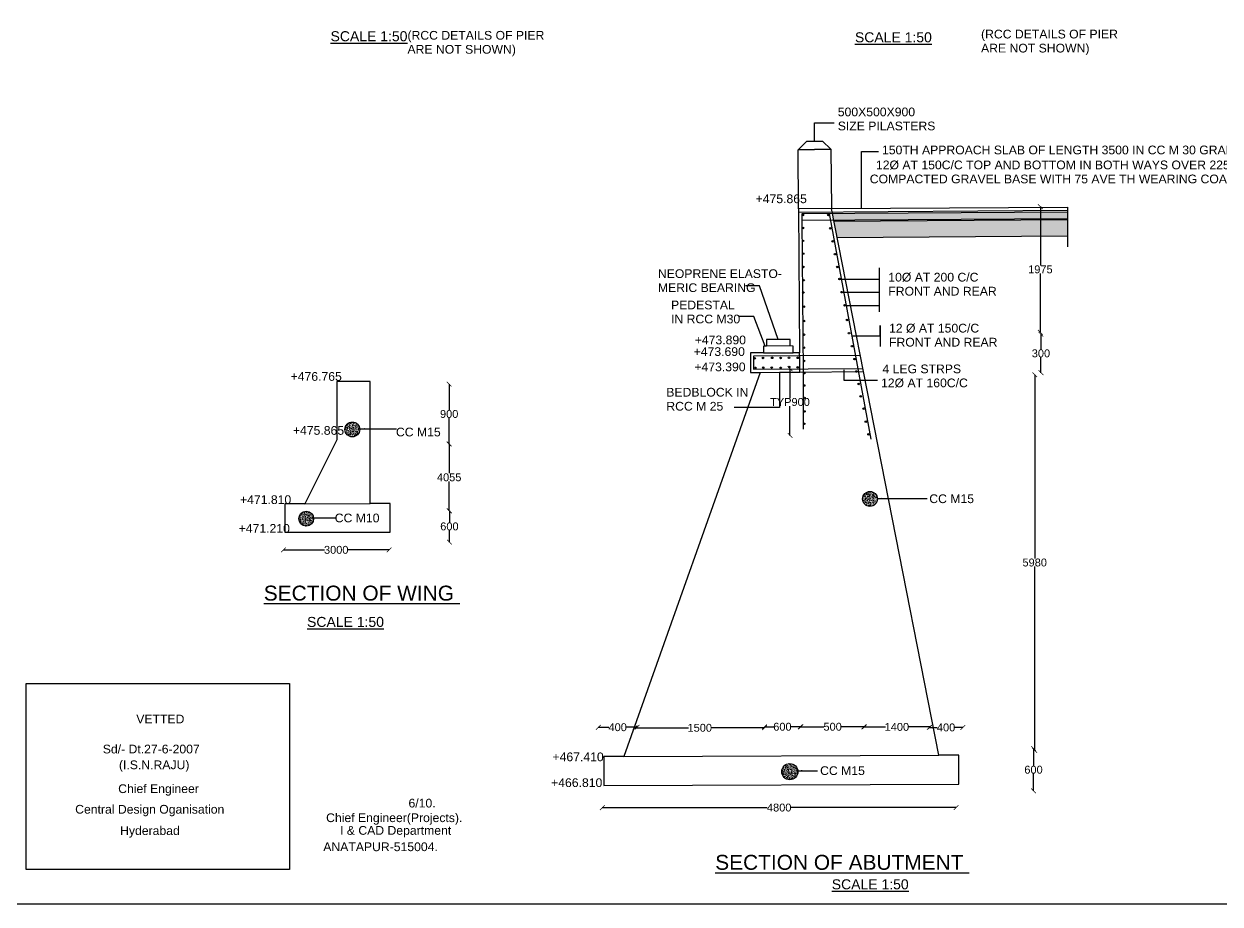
# Model space of a CAD drawing. Header units: inches. Extents: x -9633 to 33967, y -12661 to 15525.
# Drawn here: x 4977 to 23965, y -12661 to 1307 of the extents above; entities that cross this region are included whole.
import ezdxf

# ---------------------------------------------------------------- set-up
doc = ezdxf.new("R2010")
doc.units = ezdxf.units.IN
doc.header["$MEASUREMENT"] = 0
doc.layers.add('DIMENSION', color=7, linetype='Continuous')
doc.layers.add('TEXT', color=7, linetype='Continuous')
doc.styles.get("Standard").update_dxf_attribs({"font": 'arial.ttf'})
doc.dimstyles.get("Standard").update_dxf_attribs({"dimtxt": 125, "dimasz": 75, "dimexe": 0.18, "dimexo": 0.0625, "dimgap": 0.09, "dimtad": 0, "dimtih": 1, "dimtoh": 1, "dimdec": 0, "dimzin": 0, "dimdsep": 46, "dimtxsty": 'Standard', "dimblk": 'ARCHTICK', "dimcen": 0.09, "dimse1": 1, "dimse2": 1, "dimadec": 0, "dimazin": 0, "dimtfac": 1, "dimtdec": 0, "dimtofl": 0, "dimtmove": 0, "dimatfit": 3, "dimfxl": 1, "dimtolj": 1, "dimtzin": 0, "dimarcsym": 0})
pattern_1 = [(50, (0, 0), (28.690407, -2.510085), [3, -33]), (355, (0, 0), (-5.550053, 30.087685), [2.4, -26.4]), (100.4514, (2.39, -0.21), (23.140375, 27.577582), [2.549608, -28.045684]), (46.1842, (0, 8), (42.68964, -6.62076), [4.5, -49.5]), (96.6356, (3.557, 7.45), (37.38651, 38.964715), [3.82441, -42.06852]), (351.1842, (0, 8), (37.38648, 38.96474), [3.6, -39.6]), (21, (4, 6), (23.876282, -16.104756), [3, -33]), (326, (4, 6), (9.732613, 29.006), [2.4, -26.4]), (71.4514, (5.99, 4.658), (33.608905, 12.90122), [2.549608, -28.045684]), (37.5, (0, 0), (0.486394, 13.315754), [0, -26.08, 0, -26.8, 0, -26.5]), (7.5, (0, 0), (10.5227815, 15.7764685), [0, -15.28, 0, -25.48, 0, -10.1]), (327.5, (-8.92, 0), (21.3528974, -0.902195), [0, -10, 0, -31.2, 0, -41.4]), (317.5, (-12.92, 0), (23.327447, 4.0042), [0, -13, 0, -20.72, 0, -29.4])]

# ---------------------------------------------------------------- blocks, each defined once
blk = doc.blocks.new('_ArchTick')
at = {"color": 0, "linetype": 'ByBlock', "const_width": 0.15}
blk.add_lwpolyline([(-0.5, -0.5), (0.5, 0.5)], dxfattribs=at)
blk = doc.blocks.new('*D33')
at = {"layer": 'Defpoints', "color": 0, "transparency": 16777216}
for p in [(20991, -1592), (20991, -3586), (21112, -3586)]:
    blk.add_point(p, dxfattribs=at)
at = {"layer": 'DIMENSION', "color": 0, "lineweight": -2, "transparency": 16777216}
for p, q in [((21112, -1592), (21112, -2525)), ((21112, -3586), (21112, -2653))]:
    blk.add_line(p, q, dxfattribs=at)
at = {"layer": 'DIMENSION', "color": 0, "lineweight": -2, "transparency": 16777216, "xscale": 75, "yscale": 75, "zscale": 75}
for p, rotation in [((21112, -1592), 90), ((21112, -3586), 270)]:
    blk.add_blockref('_ArchTick', p, dxfattribs=dict(at, rotation=rotation))
at = {"layer": 'DIMENSION', "color": 0, "transparency": 16777216, "insert": (21112, -2589), "char_height": 125, "attachment_point": 5}
blk.add_mtext('\\A1;1975', dxfattribs=at)
blk = doc.blocks.new('*D34')
at = {"layer": 'Defpoints', "color": 0, "transparency": 16777216}
for p in [(21140, -3616), (21121, -4228), (21140, -4228)]:
    blk.add_point(p, dxfattribs=at)
at = {"layer": 'DIMENSION', "color": 0, "lineweight": -2, "transparency": 16777216}
for p, q in [((21121, -3616), (21121, -3858)), ((21121, -4228), (21121, -3986))]:
    blk.add_line(p, q, dxfattribs=at)
at = {"layer": 'DIMENSION', "color": 0, "lineweight": -2, "transparency": 16777216, "xscale": 75, "yscale": 75, "zscale": 75}
for p, rotation in [((21121, -3616), 90), ((21121, -4228), 270)]:
    blk.add_blockref('_ArchTick', p, dxfattribs=dict(at, rotation=rotation))
at = {"layer": 'DIMENSION', "color": 0, "transparency": 16777216, "insert": (21121, -3922), "char_height": 125, "attachment_point": 5}
blk.add_mtext('\\A1;300', dxfattribs=at)
blk = doc.blocks.new('*D35')
at = {"layer": 'Defpoints', "color": 0, "transparency": 16777216}
for p in [(21126, -4260), (21022, -10221), (21126, -10221)]:
    blk.add_point(p, dxfattribs=at)
at = {"layer": 'DIMENSION', "color": 0, "lineweight": -2, "transparency": 16777216}
for p, q in [((21022, -4260), (21022, -7177)), ((21022, -10221), (21022, -7304))]:
    blk.add_line(p, q, dxfattribs=at)
at = {"layer": 'DIMENSION', "color": 0, "lineweight": -2, "transparency": 16777216, "xscale": 75, "yscale": 75, "zscale": 75}
for p, rotation in [((21022, -4260), 90), ((21022, -10221), 270)]:
    blk.add_blockref('_ArchTick', p, dxfattribs=dict(at, rotation=rotation))
at = {"layer": 'DIMENSION', "color": 0, "transparency": 16777216, "insert": (21022, -7241), "char_height": 125, "attachment_point": 5}
blk.add_mtext('\\A1;5980', dxfattribs=at)
blk = doc.blocks.new('*D36')
at = {"layer": 'Defpoints', "color": 0, "transparency": 16777216}
for p in [(21014, -10194), (21003, -10863), (21014, -10863)]:
    blk.add_point(p, dxfattribs=at)
at = {"layer": 'DIMENSION', "color": 0, "lineweight": -2, "transparency": 16777216}
for p, q in [((21003, -10194), (21003, -10465)), ((21003, -10863), (21003, -10593))]:
    blk.add_line(p, q, dxfattribs=at)
at = {"layer": 'DIMENSION', "color": 0, "lineweight": -2, "transparency": 16777216, "xscale": 75, "yscale": 75, "zscale": 75}
for p, rotation in [((21003, -10194), 90), ((21003, -10863), 270)]:
    blk.add_blockref('_ArchTick', p, dxfattribs=dict(at, rotation=rotation))
at = {"layer": 'DIMENSION', "color": 0, "transparency": 16777216, "insert": (21003, -10529), "char_height": 125, "attachment_point": 5}
blk.add_mtext('\\A1;600', dxfattribs=at)
blk = doc.blocks.new('*D37')
at = {"layer": 'Defpoints', "color": 0, "transparency": 16777216}
for p in [(14094, -9855), (14709, -9855), (14709, -9855)]:
    blk.add_point(p, dxfattribs=at)
at = {"layer": 'DIMENSION', "color": 0, "lineweight": -2, "transparency": 16777216}
for p, q in [((14094, -9855), (14261, -9855)), ((14709, -9855), (14542, -9855))]:
    blk.add_line(p, q, dxfattribs=at)
at = {"layer": 'DIMENSION', "color": 0, "lineweight": -2, "transparency": 16777216, "xscale": 75, "yscale": 75, "zscale": 75, "rotation": 180}
blk.add_blockref('_ArchTick', (14094, -9855), dxfattribs=at)
at = {"layer": 'DIMENSION', "color": 0, "lineweight": -2, "transparency": 16777216, "xscale": 75, "yscale": 75, "zscale": 75}
blk.add_blockref('_ArchTick', (14709, -9855), dxfattribs=at)
at = {"layer": 'DIMENSION', "color": 0, "transparency": 16777216, "insert": (14402, -9855), "char_height": 125, "attachment_point": 5}
blk.add_mtext('\\A1;400', dxfattribs=at)
blk = doc.blocks.new('*D38')
at = {"layer": 'Defpoints', "color": 0, "transparency": 16777216}
for p in [(14677, -9847), (16734, -9847), (16734, -9864)]:
    blk.add_point(p, dxfattribs=at)
at = {"layer": 'DIMENSION', "color": 0, "lineweight": -2, "transparency": 16777216}
for p, q in [((14677, -9864), (15525, -9864)), ((16734, -9864), (15886, -9864))]:
    blk.add_line(p, q, dxfattribs=at)
at = {"layer": 'DIMENSION', "color": 0, "lineweight": -2, "transparency": 16777216, "xscale": 75, "yscale": 75, "zscale": 75, "rotation": 180}
blk.add_blockref('_ArchTick', (14677, -9864), dxfattribs=at)
at = {"layer": 'DIMENSION', "color": 0, "lineweight": -2, "transparency": 16777216, "xscale": 75, "yscale": 75, "zscale": 75}
blk.add_blockref('_ArchTick', (16734, -9864), dxfattribs=at)
at = {"layer": 'DIMENSION', "color": 0, "transparency": 16777216, "insert": (15705, -9864), "char_height": 125, "attachment_point": 5}
blk.add_mtext('\\A1;1500', dxfattribs=at)
blk = doc.blocks.new('*D39')
at = {"layer": 'Defpoints', "color": 0, "transparency": 16777216}
for p in [(16734, -9864), (17300, -9847), (17300, -9864)]:
    blk.add_point(p, dxfattribs=at)
at = {"layer": 'DIMENSION', "color": 0, "lineweight": -2, "transparency": 16777216}
for p, q in [((16734, -9847), (16879, -9847)), ((17300, -9847), (17155, -9847))]:
    blk.add_line(p, q, dxfattribs=at)
at = {"layer": 'DIMENSION', "color": 0, "lineweight": -2, "transparency": 16777216, "xscale": 75, "yscale": 75, "zscale": 75, "rotation": 180}
blk.add_blockref('_ArchTick', (16734, -9847), dxfattribs=at)
at = {"layer": 'DIMENSION', "color": 0, "lineweight": -2, "transparency": 16777216, "xscale": 75, "yscale": 75, "zscale": 75}
blk.add_blockref('_ArchTick', (17300, -9847), dxfattribs=at)
at = {"layer": 'DIMENSION', "color": 0, "transparency": 16777216, "insert": (17017, -9847), "char_height": 125, "attachment_point": 5}
blk.add_mtext('\\A1;600', dxfattribs=at)
blk = doc.blocks.new('*D40')
at = {"layer": 'Defpoints', "color": 0, "transparency": 16777216}
for p in [(17308, -9847), (18320, -9847), (18320, -9847)]:
    blk.add_point(p, dxfattribs=at)
at = {"layer": 'DIMENSION', "color": 0, "lineweight": -2, "transparency": 16777216}
for p, q in [((17308, -9847), (17676, -9847)), ((18320, -9847), (17952, -9847))]:
    blk.add_line(p, q, dxfattribs=at)
at = {"layer": 'DIMENSION', "color": 0, "lineweight": -2, "transparency": 16777216, "xscale": 75, "yscale": 75, "zscale": 75, "rotation": 180}
blk.add_blockref('_ArchTick', (17308, -9847), dxfattribs=at)
at = {"layer": 'DIMENSION', "color": 0, "lineweight": -2, "transparency": 16777216, "xscale": 75, "yscale": 75, "zscale": 75}
blk.add_blockref('_ArchTick', (18320, -9847), dxfattribs=at)
at = {"layer": 'DIMENSION', "color": 0, "transparency": 16777216, "insert": (17814, -9847), "char_height": 125, "attachment_point": 5}
blk.add_mtext('\\A1;500', dxfattribs=at)
blk = doc.blocks.new('*D41')
at = {"layer": 'Defpoints', "color": 0, "transparency": 16777216}
for p in [(18308, -9858), (19361, -9850), (19361, -9858)]:
    blk.add_point(p, dxfattribs=at)
at = {"layer": 'DIMENSION', "color": 0, "lineweight": -2, "transparency": 16777216}
for p, q in [((18308, -9850), (18654, -9850)), ((19361, -9850), (19015, -9850))]:
    blk.add_line(p, q, dxfattribs=at)
at = {"layer": 'DIMENSION', "color": 0, "lineweight": -2, "transparency": 16777216, "xscale": 75, "yscale": 75, "zscale": 75, "rotation": 180}
blk.add_blockref('_ArchTick', (18308, -9850), dxfattribs=at)
at = {"layer": 'DIMENSION', "color": 0, "lineweight": -2, "transparency": 16777216, "xscale": 75, "yscale": 75, "zscale": 75}
blk.add_blockref('_ArchTick', (19361, -9850), dxfattribs=at)
at = {"layer": 'DIMENSION', "color": 0, "transparency": 16777216, "insert": (18834, -9850), "char_height": 125, "attachment_point": 5}
blk.add_mtext('\\A1;1400', dxfattribs=at)
blk = doc.blocks.new('*D42')
at = {"layer": 'Defpoints', "color": 0, "transparency": 16777216}
for p in [(19349, -9858), (19881, -9858), (19881, -9858)]:
    blk.add_point(p, dxfattribs=at)
at = {"layer": 'DIMENSION', "color": 0, "lineweight": -2, "transparency": 16777216}
for p, q in [((19349, -9858), (19474, -9858)), ((19881, -9858), (19755, -9858))]:
    blk.add_line(p, q, dxfattribs=at)
at = {"layer": 'DIMENSION', "color": 0, "lineweight": -2, "transparency": 16777216, "xscale": 75, "yscale": 75, "zscale": 75, "rotation": 180}
blk.add_blockref('_ArchTick', (19349, -9858), dxfattribs=at)
at = {"layer": 'DIMENSION', "color": 0, "lineweight": -2, "transparency": 16777216, "xscale": 75, "yscale": 75, "zscale": 75}
blk.add_blockref('_ArchTick', (19881, -9858), dxfattribs=at)
at = {"layer": 'DIMENSION', "color": 0, "transparency": 16777216, "insert": (19615, -9858), "char_height": 125, "attachment_point": 5}
blk.add_mtext('\\A1;400', dxfattribs=at)
blk = doc.blocks.new('*D43')
at = {"layer": 'Defpoints', "color": 0, "transparency": 16777216}
for p in [(14157, -11098), (14157, -11130), (19775, -11098)]:
    blk.add_point(p, dxfattribs=at)
at = {"layer": 'DIMENSION', "color": 0, "lineweight": -2, "transparency": 16777216}
for p, q in [((14157, -11130), (16777, -11130)), ((19775, -11130), (17155, -11130))]:
    blk.add_line(p, q, dxfattribs=at)
at = {"layer": 'DIMENSION', "color": 0, "lineweight": -2, "transparency": 16777216, "xscale": 75, "yscale": 75, "zscale": 75, "rotation": 180}
blk.add_blockref('_ArchTick', (14157, -11130), dxfattribs=at)
at = {"layer": 'DIMENSION', "color": 0, "lineweight": -2, "transparency": 16777216, "xscale": 75, "yscale": 75, "zscale": 75}
blk.add_blockref('_ArchTick', (19775, -11130), dxfattribs=at)
at = {"layer": 'DIMENSION', "color": 0, "transparency": 16777216, "insert": (16966, -11130), "char_height": 125, "attachment_point": 5}
blk.add_mtext('\\A1;4800', dxfattribs=at)
blk = doc.blocks.new('*D44')
at = {"layer": 'Defpoints', "color": 0, "transparency": 16777216}
for p in [(9095, -7033), (10773, -7033), (10773, -7040)]:
    blk.add_point(p, dxfattribs=at)
at = {"layer": 'DIMENSION', "color": 0, "lineweight": -2, "transparency": 16777216}
for p, q in [((9095, -7040), (9747, -7040)), ((10773, -7040), (10120, -7040))]:
    blk.add_line(p, q, dxfattribs=at)
at = {"layer": 'DIMENSION', "color": 0, "lineweight": -2, "transparency": 16777216, "xscale": 75, "yscale": 75, "zscale": 75, "rotation": 180}
blk.add_blockref('_ArchTick', (9095, -7040), dxfattribs=at)
at = {"layer": 'DIMENSION', "color": 0, "lineweight": -2, "transparency": 16777216, "xscale": 75, "yscale": 75, "zscale": 75}
blk.add_blockref('_ArchTick', (10773, -7040), dxfattribs=at)
at = {"layer": 'DIMENSION', "color": 0, "transparency": 16777216, "insert": (9934, -7040), "char_height": 125, "attachment_point": 5}
blk.add_mtext('\\A1;3000', dxfattribs=at)
blk = doc.blocks.new('*D55')
at = {"layer": 'Defpoints', "color": 0, "transparency": 16777216}
for p in [(11731, -6421), (11762, -6421), (11762, -6915)]:
    blk.add_point(p, dxfattribs=at)
at = {"layer": 'DIMENSION', "color": 0, "lineweight": -2, "transparency": 16777216}
for p, q in [((11731, -6421), (11731, -6604)), ((11731, -6915), (11731, -6732))]:
    blk.add_line(p, q, dxfattribs=at)
at = {"layer": 'DIMENSION', "color": 0, "lineweight": -2, "transparency": 16777216, "xscale": 75, "yscale": 75, "zscale": 75}
for p, rotation in [((11731, -6421), 90), ((11731, -6915), 270)]:
    blk.add_blockref('_ArchTick', p, dxfattribs=dict(at, rotation=rotation))
at = {"layer": 'DIMENSION', "color": 0, "transparency": 16777216, "insert": (11731, -6668), "char_height": 125, "attachment_point": 5}
blk.add_mtext('\\A1;600', dxfattribs=at)
blk = doc.blocks.new('*D56')
at = {"layer": 'Defpoints', "color": 0, "transparency": 16777216}
for p in [(11716, -5357), (11727, -5357), (11716, -6421)]:
    blk.add_point(p, dxfattribs=at)
at = {"layer": 'DIMENSION', "color": 0, "lineweight": -2, "transparency": 16777216}
for p, q in [((11727, -5357), (11727, -5825)), ((11727, -6421), (11727, -5953))]:
    blk.add_line(p, q, dxfattribs=at)
at = {"layer": 'DIMENSION', "color": 0, "lineweight": -2, "transparency": 16777216, "xscale": 75, "yscale": 75, "zscale": 75}
for p, rotation in [((11727, -5357), 90), ((11727, -6421), 270)]:
    blk.add_blockref('_ArchTick', p, dxfattribs=dict(at, rotation=rotation))
at = {"layer": 'DIMENSION', "color": 0, "transparency": 16777216, "insert": (11727, -5889), "char_height": 125, "attachment_point": 5}
blk.add_mtext('\\A1;4055', dxfattribs=at)
blk = doc.blocks.new('*D57')
at = {"layer": 'Defpoints', "color": 0, "transparency": 16777216}
for p in [(11724, -4409), (11727, -4409), (11724, -5360)]:
    blk.add_point(p, dxfattribs=at)
at = {"layer": 'DIMENSION', "color": 0, "lineweight": -2, "transparency": 16777216}
for p, q in [((11727, -4409), (11727, -4821)), ((11727, -5360), (11727, -4948))]:
    blk.add_line(p, q, dxfattribs=at)
at = {"layer": 'DIMENSION', "color": 0, "lineweight": -2, "transparency": 16777216, "xscale": 75, "yscale": 75, "zscale": 75}
for p, rotation in [((11727, -4409), 90), ((11727, -5360), 270)]:
    blk.add_blockref('_ArchTick', p, dxfattribs=dict(at, rotation=rotation))
at = {"layer": 'DIMENSION', "color": 0, "transparency": 16777216, "insert": (11727, -4884), "char_height": 125, "attachment_point": 5}
blk.add_mtext('\\A1;900', dxfattribs=at)
blk = doc.blocks.new('*D58')
at = {"layer": 'Defpoints', "color": 0, "transparency": 16777216}
for p in [(17140, -4164), (17137, -5224), (17140, -5224)]:
    blk.add_point(p, dxfattribs=at)
at = {"layer": 'DIMENSION', "color": 0, "lineweight": -2, "transparency": 16777216}
for p, q in [((17137, -4164), (17137, -4630)), ((17137, -5224), (17137, -4758))]:
    blk.add_line(p, q, dxfattribs=at)
at = {"layer": 'DIMENSION', "color": 0, "lineweight": -2, "transparency": 16777216, "xscale": 75, "yscale": 75, "zscale": 75}
for p, rotation in [((17137, -4164), 90), ((17137, -5224), 270)]:
    blk.add_blockref('_ArchTick', p, dxfattribs=dict(at, rotation=rotation))
at = {"layer": 'DIMENSION', "color": 0, "transparency": 16777216, "insert": (17137, -4694), "char_height": 125, "attachment_point": 5}
blk.add_mtext('\\A1;TYP900', dxfattribs=at)

msp = doc.modelspace()

# ---------------------------------------------------------------- hatches: boundary and pattern name
at = {"layer": 'DIMENSION'}
h = msp.add_hatch(dxfattribs=at)
h.set_pattern_fill('AR-CONC', color=256, scale=4, style=0)
h.set_pattern_definition(pattern_1)
h.paths.add_polyline_path([(21540.4, -1678.2), (17809.1, -1701.5), (17829, -1802.6), (21540.4, -1780.2)])
for points in [[(17330.7, -1725.3, 1), (17354.8, -1725.3, 1)], [(17735.2, -1725.3, 1), (17759.3, -1725.3, 1)], [(17330.7, -1930.8, 1), (17354.8, -1930.8, 1)], [(17765, -1936.2, 1), (17789.2, -1936.2, 1)], [(17333.6, -2136.2, 1), (17357.7, -2136.2, 1)], [(17803.9, -2143.3, 1), (17828, -2143.3, 1)], [(17334.7, -2339.4, 1), (17358.9, -2339.4, 1)], [(17838.1, -2347.7, 1), (17862.3, -2347.7, 1)], [(17338.1, -2549.4, 1), (17362.2, -2549.4, 1)], [(17876.2, -2549.4, 1), (17900.3, -2549.4, 1)], [(17341.4, -2760.6, 1), (17365.5, -2760.6, 1)], [(17911, -2740.8, 1), (17935.1, -2740.8, 1)], [(17338, -2955.8, 1), (17362.2, -2955.8, 1)], [(17947.4, -2950.8, 1), (17971.5, -2950.8, 1)], [(17344.7, -3179.6, 1), (17368.8, -3179.6, 1)], [(17992.1, -3158.1, 1), (18016.2, -3158.1, 1)], [(17346.3, -3407.9, 1), (17370.4, -3407.9, 1)], [(18030.2, -3391.4, 1), (18054.3, -3391.4, 1)], [(18061.6, -3600.9, 1), (18085.7, -3600.9, 1)], [(17347.9, -3625.7, 1), (17372.1, -3625.7, 1)], [(18108, -3807.6, 1), (18132.1, -3807.6, 1)], [(16697.1, -3994.6, 1), (16721.2, -3994.6, 1)], [(16842.5, -3992.4, 1), (16866.6, -3992.4, 1)], [(16976.5, -3993.5, 1), (17000.7, -3993.5, 1)], [(17109.5, -3992.4, 1), (17133.6, -3992.4, 1)], [(17249.2, -3992.4, 1), (17273.4, -3992.4, 1)], [(17344.6, -3832.4, 1), (17368.8, -3832.4, 1)], [(16563, -4001.4, 1), (16587.2, -4001.4, 1)], [(16573.1, -4151.1, 1), (16597.3, -4151.1, 1)], [(16700.5, -4147.7, 1), (16724.6, -4147.7, 1)], [(16834.6, -4146.6, 1), (16858.7, -4146.6, 1)], [(16977.7, -4151.1, 1), (17001.8, -4151.1, 1)], [(17112.9, -4137.6, 1), (17137, -4137.6, 1)], [(17248.1, -4143.2, 1), (17272.2, -4143.2, 1)], [(17349.6, -4042.5, 1), (17373.7, -4042.5, 1)], [(18149.4, -4012.7, 1), (18173.5, -4012.7, 1)], [(17350.7, -4236.1, 1), (17374.9, -4236.1, 1)], [(18180.1, -4209.8, 1), (18204.2, -4209.8, 1)], [(17350.5, -4431.7, 1), (17374.6, -4431.7, 1)], [(18215.8, -4406.8, 1), (18240, -4406.8, 1)], [(17355, -4630.8, 1), (17379.1, -4630.8, 1)], [(18247.3, -4604.1, 1), (18271.4, -4604.1, 1)], [(17355, -4843.2, 1), (17379.1, -4843.2, 1)], [(18294.8, -4799.6, 1), (18318.9, -4799.6, 1)], [(17354.7, -5038.9, 1), (17378.8, -5038.9, 1)], [(18329.6, -5004.2, 1), (18353.7, -5004.2, 1)], [(18371.6, -5205.2, 1), (18395.8, -5205.2, 1)]]:
    msp.add_hatch(color=7, dxfattribs=at).paths.add_polyline_path(points)
h = msp.add_hatch(dxfattribs=at)
h.set_pattern_fill('AR-CONC', color=256, scale=4, style=0)
h.set_pattern_definition(pattern_1)
h.paths.add_polyline_path([(21540.4, -1803.1), (17834.2, -1829.3), (17885.2, -2088.1), (21540.4, -2061.7)])
h = msp.add_hatch(dxfattribs=at)
h.set_pattern_fill('AR-CONC', color=256, scale=4, style=0)
h.set_pattern_definition(pattern_1)
h.paths.add_polyline_path([(10308.3, -5129.3, 1), (10072.9, -5129.3, 1)])
h = msp.add_hatch(dxfattribs=at)
h.set_pattern_fill('AR-CONC', color=256, scale=4, style=0)
h.set_pattern_definition(pattern_1)
h.paths.add_polyline_path([(18525.6, -6230.2, 1), (18290.1, -6230.2, 1)])
h = msp.add_hatch(dxfattribs=at)
h.set_pattern_fill('AR-CONC', color=256, scale=4, style=0)
h.set_pattern_definition(pattern_1)
h.paths.add_polyline_path([(9575, -6545.4, 1), (9340.4, -6545.4, 1)])
h = msp.add_hatch(dxfattribs=at)
h.set_pattern_fill('AR-CONC', color=256, scale=4, style=0)
h.set_pattern_definition(pattern_1)
h.paths.add_polyline_path([(17005.7, -10559.6, 1), (17263, -10559.6, 1)])

# ---------------------------------------------------------------- linework, layer by layer
msp.add_lwpolyline([(-9632.8, 15525.1), (33966.6, 15525.1), (33966.6, -12660.8), (-9632.8, -12660.8)], close=True)
for points in [[(17528.1, -551.9), (17528.1, -262.4), (17840, -262.4)], [(17273.3, -1629.1), (17267.2, -689.1), (17403.1, -551.9), (17653.1, -551.9), (17784.8, -678.3), (17267.2, -689.1)], [(17267.2, -689.1), (17784.8, -678.3), (17793.8, -1623.5), (17273.3, -1626.9)], [(18273.2, -1620.6), (18273.2, -719.2), (18543, -719.2)], [(17273.3, -1629.1), (17288.2, -3912.8), (17188.5, -3912.2), (17186.7, -3804.8), (17141.4, -3804.2), (17138.3, -3699.4), (16765.5, -3699.4), (16765.5, -3807.6), (16716.1, -3807.6), (16716.1, -3911.7), (16508.3, -3911.7), (16508.3, -4225.1), (16662.8, -4225.1), (14497.1, -10317.6), (14180.2, -10317.6), (14180.2, -10779.4), (19815.2, -10760.2), (19815.2, -10298.8), (19500.9, -10298.8), (17793.8, -1623.5), (21540.4, -1601), (21540.4, -2230.8)], [(17273.7, -1680.9), (21540.4, -1651.1)], [(21540.4, -1678.2), (17326.3, -1704.6)], [(17326.3, -1704.6), (17326.3, -1805.7), (17344.6, -4219.3), (17344.6, -5123.7)], [(17758.2, -1701.9), (18418.2, -5280.9)], [(17326.3, -1805.7), (21540.4, -1780.2)], [(21540.4, -1803.1), (17835.6, -1829.3)], [(21540.4, -2061.7), (17884.3, -2088.1)], [(18551.4, -2563.4), (18551.4, -3262.5)], [(17923.7, -2746), (18551.4, -2746)], [(16951.9, -3699.4), (16651.9, -2849), (16430.6, -2849)], [(17958.8, -2951.2), (18551.4, -2951.2)], [(18000.6, -3160.7), (18551.4, -3160.7)], [(16740.8, -3807.6), (16564, -3334.7), (16320.2, -3334.7)], [(18116.3, -3643.5), (18569, -3643.5), (18569, -3476.9), (18569, -3643.5), (18569, -3814.3)], [(17290.5, -3961.5), (16558.5, -3964.2)], [(16558.5, -3964.2), (16558.5, -4173.4), (18292.9, -4160.1)], [(16662.8, -4225.1), (16968.7, -4220.5), (17292.1, -4218.3), (17291.1, -3961.5)], [(16716.1, -3911.7), (17188.5, -3912.2)], [(17141.4, -3804.2), (16765.5, -3807.6)], [(18252.8, -3956.4), (17290.5, -3961.5), (17288.2, -3912.8)], [(16968.7, -4220.5), (16968.7, -4777.9), (16252.4, -4777.9)], [(17292.8, -4218.3), (18302.7, -4209.9)], [(17989.4, -4183.4), (17989.4, -4348.6), (18524.8, -4348.6)], [(9120.7, -6758.7), (10792.7, -6758.7), (10792.7, -6304.8), (10474.3, -6304.8), (10474.3, -4367.4), (9942.6, -4367.4), (9942.6, -5294.3), (9434.8, -6308.2), (9119.7, -6308.2), (9119.7, -6758.7)], [(9434.8, -6308.2), (10474.3, -6304.8)], [(14497.1, -10317.6), (19500.9, -10298.8)]]:
    msp.add_lwpolyline(points)
msp.add_circle((10190.6, -5129.3), 117.7)
for centre, radius in [((17342.8, -1725.3), 12.1), ((17747.3, -1725.3), 12.1), ((17342.8, -1930.8), 12.1), ((17777.1, -1936.2), 12.1), ((17345.7, -2136.2), 12.1), ((17815.9, -2143.3), 12.1), ((17346.8, -2339.4), 12.1), ((17850.2, -2347.7), 12.1), ((17350.1, -2549.4), 12.1), ((17888.3, -2549.4), 12.1), ((17353.4, -2760.6), 12.1), ((17923, -2740.8), 12.1), ((17350.1, -2955.8), 12.1), ((17959.5, -2950.8), 12.1), ((17356.7, -3179.6), 12.1), ((18004.1, -3158.1), 12.1), ((17358.4, -3407.9), 12.1), ((18042.2, -3391.4), 12.1), ((18073.7, -3600.9), 12.1), ((17360, -3625.7), 12.1), ((18120, -3807.6), 12.1), ((16709.2, -3994.6), 12.1), ((16854.5, -3992.4), 12.1), ((16988.6, -3993.5), 12.1), ((17121.6, -3992.4), 12.1), ((17261.3, -3992.4), 12.1), ((17356.7, -3832.4), 12.1), ((16575.1, -4001.4), 12.1), ((16585.2, -4151.1), 12.1), ((16712.5, -4147.7), 12.1), ((16846.6, -4146.6), 12.1), ((16989.7, -4151.1), 12.1), ((17125, -4137.6), 12.1), ((17260.2, -4143.2), 12.1), ((17361.7, -4042.5), 12.1), ((18161.4, -4012.7), 12.1), ((17362.8, -4236.1), 12.1), ((18192.2, -4209.8), 12.1), ((17362.5, -4431.7), 12.1), ((18227.9, -4406.8), 12.1), ((17367.1, -4630.8), 12.1), ((18259.3, -4604.1), 12.1), ((17367.1, -4843.2), 12.1), ((18306.9, -4799.6), 12.1), ((17366.7, -5038.9), 12.1), ((18341.6, -5004.2), 12.1), ((18383.7, -5205.2), 12.1), ((18407.8, -6230.2), 117.8), ((9457.7, -6545.4), 117.3), ((17134.3, -10559.6), 128.6)]:
    msp.add_circle(centre, radius, dxfattribs=at)
at = {"layer": 'TEXT'}
msp.add_lwpolyline([(5010.1, -9160.1), (9194.1, -9160.1), (9194.1, -12113.3), (5010.1, -12113.3)], close=True, dxfattribs=at)

# ---------------------------------------------------------------- texts
for s, height, p in [('%%USCALE 1:50', 158.8, (9844.1, 1032.3)), ('(RCC DETAILS OF PIER ', 138.619, (11065, 1056.8)), ('%%USCALE 1:50', 158.8, (18168.5, 1015.2)), ('(RCC DETAILS OF PIER ', 138.619, (20170.1, 1076.3)), ('ARE NOT SHOWN)', 138.619, (11065, 834.1)), ('ARE NOT SHOWN)', 138.619, (20170.1, 853.6)), ('500X500X900', 138.619, (17895.7, -159.2)), ('SIZE PILASTERS', 138.619, (17895.7, -381.9)), ('150TH APPROACH SLAB OF LENGTH 3500 IN CC M 30 GRADE WITH', 138.619, (18597.8, -762.9)), ('12Ø AT 150C/C TOP AND BOTTOM IN BOTH WAYS OVER 225 TH WELL ', 138.619, (18502.1, -1000.2)), ('COMPACTED GRAVEL BASE WITH 75 AVE TH WEARING COAT IN CC M25 ', 138.619, (18403.7, -1222.9)), ('+475.865', 138.62, (16591.8, -1537.6)), ('NEOPRENE ELASTO-', 138.619, (15040.9, -2725.6)), ('10Ø AT 200 C/C', 138.619, (18698, -2781.4)), ('MERIC BEARING', 138.619, (15040.9, -2948.2)), ('FRONT AND REAR', 138.619, (18698, -3004.1)), ('PEDESTAL', 138.62, (15249.3, -3222.8)), ('IN RCC M30', 138.62, (15249.3, -3445.4)), ('12 Ø AT 150C/C', 138.619, (18709.4, -3590.6)), ('+473.890', 138.62, (15625.5, -3777.8)), ('FRONT AND REAR', 138.619, (18709.4, -3813.3)), ('+473.690', 138.62, (15608.1, -3962.8)), ('+473.390', 138.62, (15619.7, -4205.6)), ('4 LEG STRPS ', 138.619, (18605.5, -4237.1)), ('+476.765', 138.62, (9210, -4356.8)), ('12Ø AT 160C/C', 138.619, (18582.7, -4459.4)), ('BEDBLOCK IN', 138.619, (15174.3, -4607.2)), ('RCC M 25', 138.62, (15174.3, -4829.9)), ('+475.865', 138.62, (9246.7, -5213.5)), ('CC M15', 138.62, (10882.5, -5239)), ('+471.810', 138.62, (8406.9, -6312.4)), ('CC M15', 138.62, (19348.9, -6297.6)), ('+471.210', 138.62, (8385.6, -6768.4)), ('CC M10', 138.62, (9910.7, -6603)), ('%%USECTION OF WING ', 237.281, (8784, -7844.8)), ('%%USCALE 1:50', 158.8, (9471.3, -8262.7)), ('VETTED', 138.62, (6760.3, -9793.7)), ('Sd/- Dt.27-6-2007', 138.619, (6228.4, -10270)), ('+467.410', 138.62, (13367.3, -10394)), ('(I.S.N.RAJU)', 138.619, (6485.2, -10520.4)), ('CC M15', 138.62, (17615.5, -10612.9)), ('Chief Engineer', 138.619, (6473, -10899.1)), ('+466.810', 138.62, (13345.1, -10803.7)), ('6/10.', 138.62, (11081.4, -11128)), ('Central Design Oganisation ', 138.619, (5790.4, -11225.8)), ('Chief Engineer(Projects).', 138.619, (9773.9, -11359.9)), ('Hyderabad', 138.62, (6503.5, -11564.8)), ('I & CAD Department ', 138.619, (9994.9, -11561.1)), ('ANATAPUR-515004.', 138.619, (9728.5, -11820.8)), ('%%USECTION OF ABUTMENT ', 237.281, (15950.5, -12117.1)), ('%%USCALE 1:50', 158.8, (17800.5, -12426.5))]:
    msp.add_text(s, height=height, dxfattribs=at).set_placement(p)

# ---------------------------------------------------------------- dimensions: what is measured, and where the dimension line sits
at = {"layer": 'DIMENSION'}
for base, p1, p2, text, picture, middle in [((21111.7, -3586.1), (20990.7, -1591.6), (20990.7, -3586.1), '1975', '*D33', (21111.7, -2588.8)), ((21120.9, -4227.8), (21140.1, -3615.9), (21140.1, -4227.8), '300', '*D34', (21120.9, -3921.8)), ((17136.6, -5224.4), (17140.2, -4164.3), (17140.2, -5224.4), 'TYP900', '*D58', (17136.6, -4694.4)), ((21021.7, -10220.8), (21125.5, -4260.3), (21125.5, -10220.8), '5980', '*D35', (21021.7, -7240.6)), ((11727.3, -4408.8), (11723.6, -5360), (11723.6, -4408.8), '900', '*D57', (11727.3, -4884.4)), ((11727.2, -5356.8), (11716, -6421.4), (11716, -5356.8), '4055', '*D56', (11727.2, -5889.1)), ((11731.5, -6421.4), (11762.4, -6915.1), (11762.4, -6421.4), '600', '*D55', (11731.5, -6668.2)), ((21003.2, -10863.1), (21013.5, -10194.3), (21013.5, -10863.1), '600', '*D36', (21003.2, -10528.7))]:
    dim = msp.add_linear_dim(base=base, p1=p1, p2=p2, angle=90, text=text, dimstyle='Standard', dxfattribs=at)
    dim.commit()
    dim.dimension.update_dxf_attribs({"geometry": picture, "text_midpoint": middle})
for base, p1, p2, text, picture, middle in [((10772.6, -7040), (9095, -7033), (10772.6, -7033), '3000', '*D44', (9933.8, -7040)), ((14709.4, -9855.4), (14094, -9855.4), (14709.4, -9855.4), '400', '*D37', (14401.7, -9855.4)), ((16733.5, -9863.5), (14677, -9847.4), (16733.5, -9847.4), '1500', '*D38', (15705.2, -9863.5)), ((17300.2, -9847.4), (16733.5, -9863.5), (17300.2, -9863.5), '600', '*D39', (17016.9, -9847.4)), ((18320.4, -9847.4), (17308.4, -9847.4), (18320.4, -9847.4), '500', '*D40', (17814.4, -9847.4)), ((19360.5, -9850.4), (18308, -9858.3), (19360.5, -9858.3), '1400', '*D41', (18834.3, -9850.4)), ((19880.8, -9858.3), (19348.6, -9858.3), (19880.8, -9858.3), '400', '*D42', (19614.7, -9858.3)), ((14156.6, -11129.8), (19774.9, -11097.9), (14156.6, -11097.9), '4800', '*D43', (16965.7, -11129.8))]:
    dim = msp.add_linear_dim(base=base, p1=p1, p2=p2, text=text, dimstyle='Standard', dxfattribs=at)
    dim.commit()
    dim.dimension.update_dxf_attribs({"geometry": picture, "text_midpoint": middle})

# ---------------------------------------------------------------- leaders
for points in [[(10308.2, -5119.3), (10888.7, -5119.3)], [(18518.8, -6225.6), (19317.1, -6225.6)], [(9575, -6533.9), (9931.6, -6533.9)], [(17258.7, -10544.6), (17575.9, -10544.6)]]:
    msp.add_leader(points, dimstyle='Standard', override={"dimgap": 0.09, "dimtad": 0}, dxfattribs=at)

doc.saveas('drawing.dxf')
